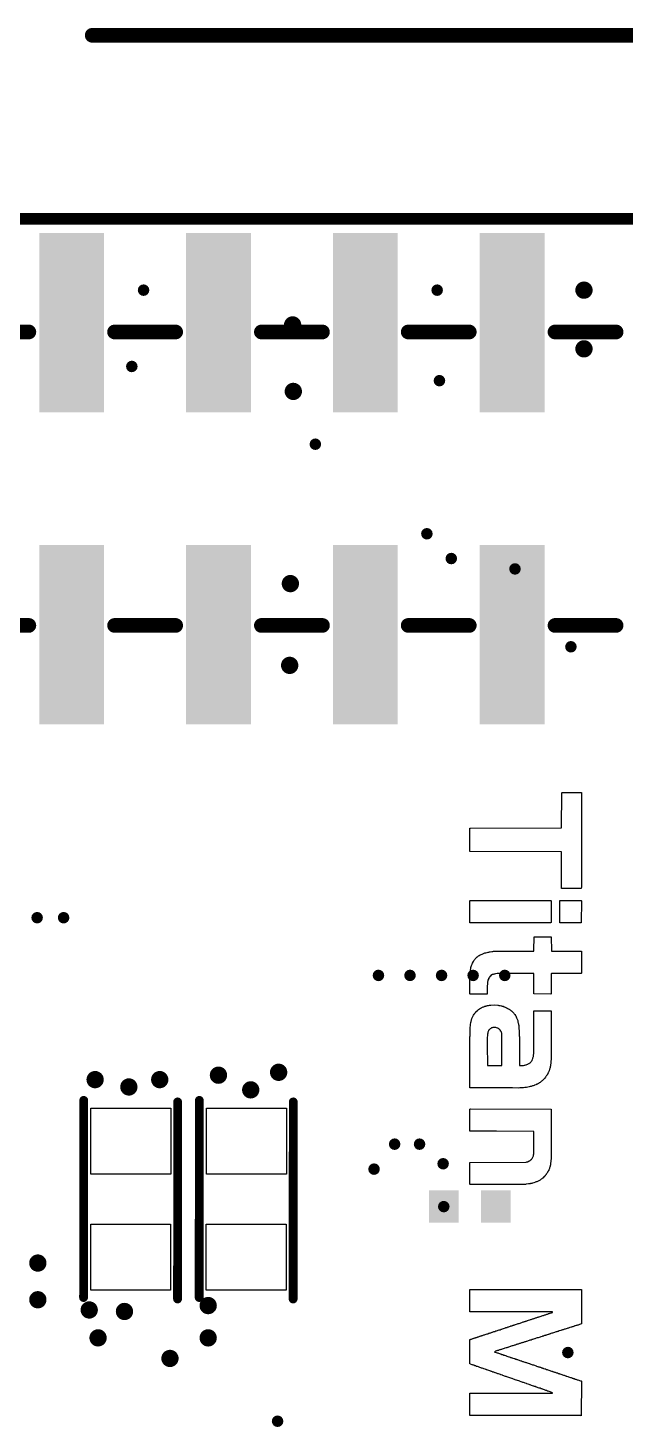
# Model space of a CAD drawing. Header units: inches. Extents: x -6.1 to 65.1, y -0.8 to 59.2.
# Drawn here: x 35.55 to 45.88, y 34.08 to 58.3 of the extents above; entities that cross this region are included whole.
import ezdxf

# ---------------------------------------------------------------- set-up
doc = ezdxf.new("R2010")
doc.units = ezdxf.units.IN
for name, color, linetype in [('Mechanical 1', 6, 'Continuous'), ('Top Overlay', 2, 'Continuous'), ('Top Paste', 8, 'Continuous'), ('Via Holes', 16, 'Continuous')]:
    doc.layers.add(name, color=color, linetype=linetype)

# ---------------------------------------------------------------- blocks, each defined once
blk = doc.blocks.new('HDR_SMD_40P_P2_54_V_M_R2_C20_S7_8_EH_4')
at = {"layer": 'Top Paste'}
for points in [[(4.371, 1.149), (3.249, 1.149), (3.249, 4.251), (4.371, 4.251)], [(6.911, 1.149), (5.789, 1.149), (5.789, 4.251), (6.911, 4.251)], [(9.451, 1.149), (8.329, 1.149), (8.329, 4.251), (9.451, 4.251)], [(11.991, 1.149), (10.869, 1.149), (10.869, 4.251), (11.991, 4.251)], [(4.371, -4.251), (3.249, -4.251), (3.249, -1.149), (4.371, -1.149)], [(6.911, -4.251), (5.789, -4.251), (5.789, -1.149), (6.911, -1.149)], [(9.451, -4.251), (8.329, -4.251), (8.329, -1.149), (9.451, -1.149)], [(11.991, -4.251), (10.869, -4.251), (10.869, -1.149), (11.991, -1.149)]]:
    blk.add_hatch(color=8, dxfattribs=at).paths.add_polyline_path(points)
at = {"layer": 'Top Overlay', "const_width": 0.254}
for points in [[(2.011, 2.54), (3.069, 2.54)], [(2.011, 2.54), (3.069, 2.54)], [(4.551, 2.54), (5.609, 2.54)], [(4.551, 2.54), (5.609, 2.54)], [(7.091, 2.54), (8.149, 2.54)], [(7.091, 2.54), (8.149, 2.54)], [(9.631, 2.54), (10.689, 2.54)], [(9.631, 2.54), (10.689, 2.54)], [(12.171, 2.54), (13.229, 2.54)], [(12.171, 2.54), (13.229, 2.54)], [(2.011, -2.54), (3.069, -2.54)], [(2.011, -2.54), (3.069, -2.54)], [(4.551, -2.54), (5.609, -2.54)], [(4.551, -2.54), (5.609, -2.54)], [(7.091, -2.54), (8.149, -2.54)], [(7.091, -2.54), (8.149, -2.54)], [(9.631, -2.54), (10.689, -2.54)], [(9.631, -2.54), (10.689, -2.54)], [(12.171, -2.54), (13.229, -2.54)], [(12.171, -2.54), (13.229, -2.54)]]:
    blk.add_lwpolyline(points, dxfattribs=at)
at = {"layer": 'Top Overlay', "const_width": 0.127}
for points in [[(3.005, 2.54, 1), (3.132, 2.54, 1)], [(3.005, 2.54, 1), (3.132, 2.54, 1)], [(4.488, 2.54, 1), (4.615, 2.54, 1)], [(4.488, 2.54, 1), (4.615, 2.54, 1)], [(5.545, 2.54, 1), (5.672, 2.54, 1)], [(5.545, 2.54, 1), (5.672, 2.54, 1)], [(7.028, 2.54, 1), (7.155, 2.54, 1)], [(7.028, 2.54, 1), (7.155, 2.54, 1)], [(8.085, 2.54, 1), (8.212, 2.54, 1)], [(8.085, 2.54, 1), (8.212, 2.54, 1)], [(9.568, 2.54, 1), (9.695, 2.54, 1)], [(9.568, 2.54, 1), (9.695, 2.54, 1)], [(10.625, 2.54, 1), (10.752, 2.54, 1)], [(10.625, 2.54, 1), (10.752, 2.54, 1)], [(12.108, 2.54, 1), (12.235, 2.54, 1)], [(12.108, 2.54, 1), (12.235, 2.54, 1)], [(13.165, 2.54, 1), (13.292, 2.54, 1)], [(13.165, 2.54, 1), (13.292, 2.54, 1)], [(3.005, -2.54, 1), (3.132, -2.54, 1)], [(3.005, -2.54, 1), (3.132, -2.54, 1)], [(4.488, -2.54, 1), (4.615, -2.54, 1)], [(4.488, -2.54, 1), (4.615, -2.54, 1)], [(5.545, -2.54, 1), (5.672, -2.54, 1)], [(5.545, -2.54, 1), (5.672, -2.54, 1)], [(7.028, -2.54, 1), (7.155, -2.54, 1)], [(7.028, -2.54, 1), (7.155, -2.54, 1)], [(8.085, -2.54, 1), (8.212, -2.54, 1)], [(8.085, -2.54, 1), (8.212, -2.54, 1)], [(9.568, -2.54, 1), (9.695, -2.54, 1)], [(9.568, -2.54, 1), (9.695, -2.54, 1)], [(10.625, -2.54, 1), (10.752, -2.54, 1)], [(10.625, -2.54, 1), (10.752, -2.54, 1)], [(12.108, -2.54, 1), (12.235, -2.54, 1)], [(12.108, -2.54, 1), (12.235, -2.54, 1)], [(13.165, -2.54, 1), (13.292, -2.54, 1)], [(13.165, -2.54, 1), (13.292, -2.54, 1)]]:
    blk.add_lwpolyline(points, format="xyb", close=True, dxfattribs=at)
blk = doc.blocks.new('R0805_152')
at = {"layer": 'Top Overlay', "const_width": 0.152}
for points in [[(-1.702, 0.813), (1.711, 0.81)], [(-1.727, -0.813), (1.685, -0.815)]]:
    blk.add_lwpolyline(points, dxfattribs=at)
at = {"layer": 'Top Overlay', "const_width": 0.0762}
for points in [[(-1.74, 0.813, 1), (-1.664, 0.813, 1)], [(1.673, 0.81, 1), (1.749, 0.81, 1)], [(-1.765, -0.813, 1), (-1.689, -0.813, 1)], [(1.647, -0.815, 1), (1.723, -0.815, 1)]]:
    blk.add_lwpolyline(points, format="xyb", close=True, dxfattribs=at)
at = {"layer": 'Top Paste'}
for p, q in [((-1.575, -0.69), (-1.575, 0.69)), ((-1.575, 0.69), (-0.432, 0.69)), ((-0.432, 0.69), (-0.432, -0.69)), ((0.432, -0.696), (0.432, 0.686)), ((0.432, 0.686), (1.575, 0.686)), ((1.575, 0.686), (1.575, -0.696)), ((-0.432, -0.69), (-1.575, -0.69)), ((1.575, -0.696), (0.432, -0.696))]:
    blk.add_line(p, q, dxfattribs=at)
blk = doc.blocks.new('R0805_154')
at = {"layer": 'Top Overlay', "const_width": 0.152}
for points in [[(-1.702, 0.813), (1.711, 0.81)], [(-1.727, -0.813), (1.685, -0.815)]]:
    blk.add_lwpolyline(points, dxfattribs=at)
at = {"layer": 'Top Overlay', "const_width": 0.0762}
for points in [[(-1.74, 0.813, 1), (-1.664, 0.813, 1)], [(1.673, 0.81, 1), (1.749, 0.81, 1)], [(-1.765, -0.813, 1), (-1.689, -0.813, 1)], [(1.647, -0.815, 1), (1.723, -0.815, 1)]]:
    blk.add_lwpolyline(points, format="xyb", close=True, dxfattribs=at)
at = {"layer": 'Top Paste'}
for p, q in [((-1.575, -0.69), (-1.575, 0.69)), ((-1.575, 0.69), (-0.432, 0.69)), ((-0.432, 0.69), (-0.432, -0.69)), ((0.432, -0.696), (0.432, 0.686)), ((0.432, 0.686), (1.575, 0.686)), ((1.575, 0.686), (1.575, -0.696)), ((-0.432, -0.69), (-1.575, -0.69)), ((1.575, -0.696), (0.432, -0.696))]:
    blk.add_line(p, q, dxfattribs=at)
blk = doc.blocks.new('C0402_243')
at = {"layer": 'Top Paste'}
for points in [[(-0.705, -0.28), (-0.705, 0.28), (-0.195, 0.28), (-0.195, -0.28)], [(0.195, -0.28), (0.195, 0.28), (0.705, 0.28), (0.705, -0.28)]]:
    blk.add_hatch(color=8, dxfattribs=at).paths.add_polyline_path(points)

msp = doc.modelspace()

# ---------------------------------------------------------------- hatches: boundary and pattern name
at = {"layer": 'Via Holes'}
h = msp.add_hatch(color=7, dxfattribs=at)
edge = h.paths.add_edge_path()
edge.add_arc((37.553, 53.764), 0.1, 0, 360)
h = msp.add_hatch(color=7, dxfattribs=at)
edge = h.paths.add_edge_path()
edge.add_arc((42.633, 53.764), 0.1, 0, 360)
h = msp.add_hatch(color=7, dxfattribs=at)
edge = h.paths.add_edge_path()
edge.add_arc((45.173, 53.764), 0.15, 0, 360)
h = msp.add_hatch(color=7, dxfattribs=at)
edge = h.paths.add_edge_path()
edge.add_arc((40.132, 53.162), 0.15, 0, 360)
h = msp.add_hatch(color=7, dxfattribs=at)
edge = h.paths.add_edge_path()
edge.add_arc((45.173, 52.748), 0.15, 0, 360)
h = msp.add_hatch(color=7, dxfattribs=at)
edge = h.paths.add_edge_path()
edge.add_arc((37.35, 52.443), 0.1, 0, 360)
h = msp.add_hatch(color=7, dxfattribs=at)
edge = h.paths.add_edge_path()
edge.add_arc((40.144, 52.011), 0.15, 0, 360)
h = msp.add_hatch(color=7, dxfattribs=at)
edge = h.paths.add_edge_path()
edge.add_arc((42.672, 52.197), 0.1, 0, 360)
h = msp.add_hatch(color=7, dxfattribs=at)
edge = h.paths.add_edge_path()
edge.add_arc((40.525, 51.097), 0.1, 0, 360)
h = msp.add_hatch(color=7, dxfattribs=at)
edge = h.paths.add_edge_path()
edge.add_arc((42.455, 49.547), 0.1, 0, 360)
h = msp.add_hatch(color=7, dxfattribs=at)
edge = h.paths.add_edge_path()
edge.add_arc((42.877, 49.118), 0.1, 0, 360)
h = msp.add_hatch(color=7, dxfattribs=at)
edge = h.paths.add_edge_path()
edge.add_arc((43.979, 48.938), 0.1, 0, 360)
h = msp.add_hatch(color=7, dxfattribs=at)
edge = h.paths.add_edge_path()
edge.add_arc((40.093, 48.684), 0.15, 0, 360)
h = msp.add_hatch(color=7, dxfattribs=at)
edge = h.paths.add_edge_path()
edge.add_arc((44.947, 47.591), 0.1, 0, 360)
h = msp.add_hatch(color=7, dxfattribs=at)
edge = h.paths.add_edge_path()
edge.add_arc((40.081, 47.269), 0.15, 0, 360)
h = msp.add_hatch(color=7, dxfattribs=at)
edge = h.paths.add_edge_path()
edge.add_arc((35.712, 42.901), 0.1, 0, 360)
h = msp.add_hatch(color=7, dxfattribs=at)
edge = h.paths.add_edge_path()
edge.add_arc((36.17, 42.901), 0.1, 0, 360)
h = msp.add_hatch(color=7, dxfattribs=at)
edge = h.paths.add_edge_path()
edge.add_arc((41.617, 41.902), 0.1, 0, 360)
h = msp.add_hatch(color=7, dxfattribs=at)
edge = h.paths.add_edge_path()
edge.add_arc((42.163, 41.902), 0.1, 0, 360)
h = msp.add_hatch(color=7, dxfattribs=at)
edge = h.paths.add_edge_path()
edge.add_arc((42.709, 41.902), 0.1, 0, 360)
h = msp.add_hatch(color=7, dxfattribs=at)
edge = h.paths.add_edge_path()
edge.add_arc((43.255, 41.902), 0.1, 0, 360)
h = msp.add_hatch(color=7, dxfattribs=at)
edge = h.paths.add_edge_path()
edge.add_arc((43.802, 41.902), 0.1, 0, 360)
h = msp.add_hatch(color=7, dxfattribs=at)
edge = h.paths.add_edge_path()
edge.add_arc((36.715, 40.098), 0.15, 0, 360)
h = msp.add_hatch(color=7, dxfattribs=at)
edge = h.paths.add_edge_path()
edge.add_arc((37.833, 40.098), 0.15, 0, 360)
h = msp.add_hatch(color=7, dxfattribs=at)
edge = h.paths.add_edge_path()
edge.add_arc((38.849, 40.175), 0.15, 0, 360)
h = msp.add_hatch(color=7, dxfattribs=at)
edge = h.paths.add_edge_path()
edge.add_arc((39.89, 40.225), 0.15, 0, 360)
h = msp.add_hatch(color=7, dxfattribs=at)
edge = h.paths.add_edge_path()
edge.add_arc((37.299, 39.971), 0.15, 0, 360)
h = msp.add_hatch(color=7, dxfattribs=at)
edge = h.paths.add_edge_path()
edge.add_arc((39.407, 39.921), 0.15, 0, 360)
h = msp.add_hatch(color=7, dxfattribs=at)
edge = h.paths.add_edge_path()
edge.add_arc((41.897, 38.981), 0.1, 0, 360)
h = msp.add_hatch(color=7, dxfattribs=at)
edge = h.paths.add_edge_path()
edge.add_arc((42.328, 38.981), 0.1, 0, 360)
h = msp.add_hatch(color=7, dxfattribs=at)
edge = h.paths.add_edge_path()
edge.add_arc((41.541, 38.549), 0.1, 0, 360)
h = msp.add_hatch(color=7, dxfattribs=at)
edge = h.paths.add_edge_path()
edge.add_arc((42.736, 38.642), 0.1, 0, 360)
h = msp.add_hatch(color=7, dxfattribs=at)
edge = h.paths.add_edge_path()
edge.add_arc((42.747, 37.9), 0.1, 0, 360)
h = msp.add_hatch(color=7, dxfattribs=at)
edge = h.paths.add_edge_path()
edge.add_arc((35.724, 36.923), 0.15, 0, 360)
h = msp.add_hatch(color=7, dxfattribs=at)
edge = h.paths.add_edge_path()
edge.add_arc((35.724, 36.288), 0.15, 0, 360)
h = msp.add_hatch(color=7, dxfattribs=at)
edge = h.paths.add_edge_path()
edge.add_arc((38.671, 36.187), 0.15, 0, 360)
h = msp.add_hatch(color=7, dxfattribs=at)
edge = h.paths.add_edge_path()
edge.add_arc((36.613, 36.111), 0.15, 0, 360)
h = msp.add_hatch(color=7, dxfattribs=at)
edge = h.paths.add_edge_path()
edge.add_arc((37.223, 36.085), 0.15, 0, 360)
h = msp.add_hatch(color=7, dxfattribs=at)
edge = h.paths.add_edge_path()
edge.add_arc((36.766, 35.628), 0.15, 0, 360)
h = msp.add_hatch(color=7, dxfattribs=at)
edge = h.paths.add_edge_path()
edge.add_arc((38.671, 35.628), 0.15, 0, 360)
h = msp.add_hatch(color=7, dxfattribs=at)
edge = h.paths.add_edge_path()
edge.add_arc((38.01, 35.272), 0.15, 0, 360)
h = msp.add_hatch(color=7, dxfattribs=at)
edge = h.paths.add_edge_path()
edge.add_arc((44.894, 35.374), 0.1, 0, 360)
h = msp.add_hatch(color=7, dxfattribs=at)
edge = h.paths.add_edge_path()
edge.add_arc((39.872, 34.185), 0.1, 0, 360)

# ---------------------------------------------------------------- linework, layer by layer
at = {"layer": 'Mechanical 1', "const_width": 0.203}
msp.add_lwpolyline([(3.5, 55), (61.5, 55)], dxfattribs=at)
at = {"layer": 'Top Overlay'}
for p, q in [((44.785, 44.458), (44.787, 45.063)), ((44.787, 45.063), (44.793, 45.068)), ((44.793, 45.068), (45.128, 45.066)), ((45.128, 45.066), (45.129, 43.43)), ((43.196, 44.055), (43.198, 44.45)), ((43.198, 44.45), (43.208, 44.453)), ((43.208, 44.453), (44.782, 44.455)), ((44.782, 44.455), (44.785, 44.458)), ((43.199, 44.046), (43.196, 44.055)), ((44.78, 44.044), (43.199, 44.046)), ((44.783, 44.04), (44.78, 44.044)), ((44.785, 43.409), (44.783, 44.04)), ((44.793, 43.404), (44.785, 43.409)), ((45.127, 43.405), (44.793, 43.404)), ((45.129, 43.428), (45.127, 43.405)), ((45.129, 43.43), (45.129, 43.428)), ((43.196, 42.824), (43.198, 43.194)), ((43.198, 43.194), (43.202, 43.197)), ((43.202, 43.197), (43.217, 43.198)), ((43.217, 43.198), (43.766, 43.197)), ((43.766, 43.197), (43.768, 43.197)), ((43.768, 43.197), (44.599, 43.198)), ((44.599, 43.198), (44.607, 43.192)), ((44.607, 43.192), (44.605, 42.816)), ((44.754, 42.816), (44.756, 43.196)), ((44.756, 43.196), (44.76, 43.199)), ((44.76, 43.199), (44.78, 43.197)), ((44.78, 43.197), (45.101, 43.197)), ((45.101, 43.197), (45.103, 43.197)), ((45.103, 43.197), (45.125, 43.198)), ((45.125, 43.198), (45.129, 43.194)), ((45.129, 43.194), (45.127, 42.814)), ((43.199, 42.815), (43.196, 42.824)), ((44.596, 42.813), (43.199, 42.815)), ((44.605, 42.816), (44.596, 42.813)), ((44.757, 42.813), (44.754, 42.816)), ((45.127, 42.814), (44.757, 42.813)), ((44.307, 42.334), (44.31, 42.569)), ((44.31, 42.569), (44.602, 42.57)), ((44.602, 42.57), (44.607, 42.567)), ((44.607, 42.567), (44.61, 42.327)), ((43.244, 42.114), (43.261, 42.145)), ((43.261, 42.145), (43.269, 42.16)), ((43.269, 42.16), (43.273, 42.164)), ((43.273, 42.164), (43.275, 42.168)), ((43.275, 42.168), (43.283, 42.176)), ((43.283, 42.176), (43.289, 42.187)), ((43.289, 42.187), (43.304, 42.201)), ((43.304, 42.201), (43.306, 42.205)), ((43.306, 42.205), (43.315, 42.215)), ((43.315, 42.215), (43.319, 42.217)), ((43.319, 42.217), (43.326, 42.223)), ((43.326, 42.223), (43.33, 42.225)), ((43.33, 42.225), (43.338, 42.233)), ((43.338, 42.233), (43.342, 42.235)), ((43.342, 42.235), (43.346, 42.239)), ((43.346, 42.239), (43.361, 42.248)), ((43.361, 42.248), (43.379, 42.258)), ((43.379, 42.258), (43.411, 42.272)), ((43.411, 42.272), (43.421, 42.277)), ((43.421, 42.277), (43.435, 42.283)), ((43.435, 42.283), (43.446, 42.285)), ((43.446, 42.285), (43.46, 42.291)), ((43.46, 42.291), (43.474, 42.294)), ((43.474, 42.294), (43.497, 42.301)), ((43.497, 42.301), (43.517, 42.305)), ((43.517, 42.305), (43.525, 42.307)), ((43.525, 42.307), (43.537, 42.31)), ((43.537, 42.31), (43.551, 42.312)), ((43.551, 42.312), (43.581, 42.315)), ((43.581, 42.315), (43.594, 42.317)), ((43.594, 42.317), (43.61, 42.319)), ((43.61, 42.319), (43.633, 42.321)), ((43.633, 42.321), (43.728, 42.323)), ((43.728, 42.323), (44.29, 42.324)), ((44.29, 42.324), (44.296, 42.322)), ((44.296, 42.322), (44.304, 42.324)), ((44.304, 42.324), (44.307, 42.334)), ((44.61, 42.327), (44.613, 42.324)), ((44.613, 42.324), (44.627, 42.322)), ((44.627, 42.322), (44.633, 42.324)), ((44.633, 42.324), (45.114, 42.323)), ((45.114, 42.323), (45.124, 42.324)), ((45.124, 42.324), (45.129, 42.321)), ((45.13, 42.312), (45.128, 41.939)), ((45.129, 42.321), (45.13, 42.312)), ((43.196, 41.585), (43.198, 41.901)), ((43.198, 41.901), (43.201, 41.907)), ((43.201, 41.907), (43.204, 41.952)), ((43.204, 41.952), (43.207, 41.992)), ((43.207, 41.992), (43.211, 42.002)), ((43.211, 42.002), (43.213, 42.017)), ((43.213, 42.017), (43.215, 42.025)), ((43.215, 42.025), (43.217, 42.04)), ((43.217, 42.04), (43.223, 42.054)), ((43.223, 42.054), (43.226, 42.074)), ((43.226, 42.074), (43.236, 42.096)), ((43.236, 42.096), (43.244, 42.114)), ((43.564, 41.902), (43.547, 41.886)), ((43.591, 41.917), (43.564, 41.902)), ((43.602, 41.92), (43.591, 41.917)), ((43.612, 41.924), (43.602, 41.92)), ((43.625, 41.926), (43.612, 41.924)), ((43.641, 41.928), (43.625, 41.926)), ((43.649, 41.93), (43.641, 41.928)), ((43.673, 41.933), (43.649, 41.93)), ((43.679, 41.935), (43.673, 41.933)), ((44.042, 41.937), (43.679, 41.935)), ((44.044, 41.937), (44.042, 41.937)), ((44.302, 41.937), (44.044, 41.937)), ((44.306, 41.933), (44.302, 41.937)), ((44.308, 41.581), (44.306, 41.933)), ((44.607, 41.932), (44.606, 41.581)), ((44.611, 41.935), (44.607, 41.932)), ((45.122, 41.937), (44.611, 41.935)), ((45.128, 41.939), (45.122, 41.937)), ((43.498, 41.723), (43.496, 41.58)), ((43.501, 41.75), (43.498, 41.723)), ((43.503, 41.789), (43.501, 41.75)), ((43.509, 41.804), (43.503, 41.789)), ((43.511, 41.818), (43.509, 41.804)), ((43.519, 41.837), (43.511, 41.818)), ((43.521, 41.849), (43.519, 41.837)), ((43.525, 41.853), (43.521, 41.849)), ((43.536, 41.872), (43.525, 41.853)), ((43.543, 41.883), (43.536, 41.872)), ((43.547, 41.886), (43.543, 41.883)), ((43.202, 41.579), (43.196, 41.585)), ((43.496, 41.58), (43.202, 41.579)), ((44.598, 41.579), (44.308, 41.581)), ((44.606, 41.581), (44.598, 41.579)), ((43.237, 41.166), (43.244, 41.179)), ((43.244, 41.179), (43.248, 41.189)), ((43.248, 41.189), (43.252, 41.193)), ((43.252, 41.193), (43.254, 41.202)), ((43.254, 41.202), (43.261, 41.212)), ((43.261, 41.212), (43.271, 41.231)), ((43.271, 41.231), (43.275, 41.235)), ((43.275, 41.235), (43.277, 41.239)), ((43.277, 41.239), (43.283, 41.245)), ((43.283, 41.245), (43.285, 41.249)), ((43.285, 41.249), (43.292, 41.256)), ((43.292, 41.256), (43.294, 41.26)), ((43.294, 41.26), (43.299, 41.267)), ((43.299, 41.267), (43.303, 41.269)), ((43.303, 41.269), (43.334, 41.3)), ((43.334, 41.3), (43.338, 41.302)), ((43.338, 41.302), (43.344, 41.308)), ((43.344, 41.308), (43.348, 41.31)), ((43.348, 41.31), (43.357, 41.319)), ((43.357, 41.319), (43.367, 41.325)), ((43.367, 41.325), (43.382, 41.333)), ((43.382, 41.333), (43.4, 41.343)), ((43.4, 41.343), (43.404, 41.348)), ((43.404, 41.348), (43.416, 41.351)), ((43.416, 41.351), (43.429, 41.358)), ((43.429, 41.358), (43.441, 41.361)), ((43.441, 41.361), (43.45, 41.366)), ((43.45, 41.366), (43.458, 41.368)), ((43.458, 41.368), (43.472, 41.371)), ((43.472, 41.371), (43.482, 41.376)), ((43.482, 41.376), (43.49, 41.378)), ((43.49, 41.378), (43.503, 41.38)), ((43.503, 41.38), (43.519, 41.382)), ((43.519, 41.382), (43.536, 41.386)), ((43.536, 41.386), (43.564, 41.389)), ((43.564, 41.389), (43.621, 41.39)), ((43.621, 41.39), (43.681, 41.388)), ((43.681, 41.388), (43.691, 41.386)), ((43.691, 41.386), (43.702, 41.383)), ((43.702, 41.383), (43.711, 41.381)), ((43.711, 41.381), (43.725, 41.379)), ((43.725, 41.379), (43.743, 41.376)), ((43.743, 41.376), (43.753, 41.371)), ((43.753, 41.371), (43.761, 41.369)), ((43.761, 41.369), (43.772, 41.367)), ((43.772, 41.367), (43.789, 41.36)), ((43.789, 41.36), (43.797, 41.358)), ((43.797, 41.358), (43.82, 41.348)), ((43.82, 41.348), (43.824, 41.346)), ((43.824, 41.346), (43.828, 41.341)), ((43.828, 41.341), (43.845, 41.335)), ((43.845, 41.335), (43.849, 41.331)), ((43.849, 41.331), (43.863, 41.326)), ((43.863, 41.326), (43.868, 41.321)), ((43.868, 41.321), (43.878, 41.317)), ((43.878, 41.317), (43.884, 41.31)), ((43.884, 41.31), (43.895, 41.304)), ((43.895, 41.304), (43.899, 41.3)), ((43.899, 41.3), (43.909, 41.294)), ((43.909, 41.294), (43.913, 41.29)), ((43.913, 41.29), (43.917, 41.288)), ((43.917, 41.288), (43.924, 41.281)), ((43.924, 41.281), (43.928, 41.279)), ((43.928, 41.279), (43.948, 41.259)), ((43.948, 41.259), (43.953, 41.257)), ((43.953, 41.257), (43.956, 41.253)), ((43.956, 41.253), (43.958, 41.249)), ((43.958, 41.249), (43.967, 41.238)), ((43.967, 41.238), (43.974, 41.227)), ((43.974, 41.227), (43.988, 41.207)), ((43.988, 41.207), (43.993, 41.2)), ((43.993, 41.2), (44.007, 41.169)), ((44.306, 40.59), (44.308, 41.288)), ((44.308, 41.288), (44.315, 41.29)), ((44.315, 41.29), (44.604, 41.288)), ((44.604, 41.288), (44.607, 41.284)), ((44.607, 41.284), (44.605, 40.482)), ((43.201, 40.848), (43.204, 40.961)), ((43.204, 40.961), (43.206, 41.008)), ((43.206, 41.008), (43.208, 41.031)), ((43.208, 41.031), (43.21, 41.043)), ((43.21, 41.043), (43.212, 41.06)), ((43.212, 41.06), (43.214, 41.079)), ((43.214, 41.079), (43.216, 41.091)), ((43.216, 41.091), (43.22, 41.101)), ((43.22, 41.101), (43.223, 41.113)), ((43.223, 41.113), (43.226, 41.13)), ((43.226, 41.13), (43.234, 41.154)), ((43.234, 41.154), (43.237, 41.166)), ((43.521, 40.941), (43.511, 40.918)), ((43.523, 40.949), (43.521, 40.941)), ((43.527, 40.953), (43.523, 40.949)), ((43.529, 40.958), (43.527, 40.953)), ((43.54, 40.968), (43.529, 40.958)), ((43.551, 40.977), (43.54, 40.968)), ((43.562, 40.983), (43.551, 40.977)), ((43.574, 40.992), (43.562, 40.983)), ((43.586, 40.994), (43.574, 40.992)), ((43.597, 40.998), (43.586, 40.994)), ((43.632, 41), (43.597, 40.998)), ((43.646, 40.998), (43.632, 41)), ((43.661, 40.994), (43.646, 40.998)), ((43.677, 40.99), (43.661, 40.994)), ((43.681, 40.987), (43.677, 40.99)), ((43.694, 40.981), (43.681, 40.987)), ((43.7, 40.975), (43.694, 40.981)), ((43.704, 40.973), (43.7, 40.975)), ((43.713, 40.965), (43.704, 40.973)), ((43.717, 40.963), (43.713, 40.965)), ((43.721, 40.957), (43.717, 40.963)), ((43.734, 40.937), (43.721, 40.957)), ((43.736, 40.933), (43.734, 40.937)), ((43.739, 40.93), (43.736, 40.933)), ((43.743, 40.918), (43.739, 40.93)), ((44.007, 41.169), (44.018, 41.146)), ((44.018, 41.146), (44.026, 41.119)), ((44.026, 41.119), (44.031, 41.095)), ((44.031, 41.095), (44.036, 41.082)), ((44.036, 41.082), (44.04, 41.05)), ((44.04, 41.05), (44.044, 41.033)), ((44.044, 41.033), (44.046, 41.023)), ((44.046, 41.023), (44.048, 40.986)), ((44.048, 40.986), (44.05, 40.94)), ((44.05, 40.94), (44.051, 40.933)), ((44.051, 40.933), (44.051, 40.931)), ((44.051, 40.931), (44.053, 40.854)), ((43.196, 39.966), (43.198, 40.842)), ((43.198, 40.842), (43.201, 40.848)), ((43.501, 40.854), (43.498, 40.833)), ((43.498, 40.833), (43.498, 40.701)), ((43.498, 40.701), (43.501, 40.345)), ((43.503, 40.887), (43.501, 40.854)), ((43.509, 40.902), (43.503, 40.887)), ((43.511, 40.918), (43.509, 40.902)), ((43.746, 40.915), (43.743, 40.918)), ((43.749, 40.904), (43.746, 40.915)), ((43.751, 40.898), (43.749, 40.904)), ((43.753, 40.351), (43.751, 40.898)), ((44.053, 40.854), (44.055, 40.84)), ((44.055, 40.84), (44.057, 40.343)), ((44.274, 40.43), (44.282, 40.45)), ((44.282, 40.45), (44.287, 40.461)), ((44.287, 40.461), (44.289, 40.475)), ((44.289, 40.475), (44.295, 40.486)), ((44.295, 40.486), (44.297, 40.5)), ((44.297, 40.5), (44.299, 40.525)), ((44.299, 40.525), (44.301, 40.531)), ((44.301, 40.531), (44.304, 40.545)), ((44.304, 40.545), (44.306, 40.59)), ((44.603, 40.475), (44.601, 40.389)), ((44.605, 40.482), (44.603, 40.475)), ((43.501, 40.345), (43.506, 40.34)), ((43.506, 40.34), (43.75, 40.342)), ((43.75, 40.342), (43.753, 40.351)), ((44.057, 40.343), (44.066, 40.34)), ((44.066, 40.34), (44.081, 40.342)), ((44.081, 40.342), (44.125, 40.345)), ((44.125, 40.345), (44.142, 40.347)), ((44.142, 40.347), (44.152, 40.349)), ((44.152, 40.349), (44.164, 40.352)), ((44.164, 40.352), (44.172, 40.354)), ((44.172, 40.354), (44.185, 40.358)), ((44.185, 40.358), (44.199, 40.365)), ((44.199, 40.365), (44.209, 40.369)), ((44.209, 40.369), (44.22, 40.375)), ((44.22, 40.375), (44.226, 40.377)), ((44.226, 40.377), (44.232, 40.383)), ((44.232, 40.383), (44.242, 40.39)), ((44.242, 40.39), (44.248, 40.396)), ((44.248, 40.396), (44.253, 40.398)), ((44.253, 40.398), (44.256, 40.401)), ((44.256, 40.401), (44.262, 40.411)), ((44.262, 40.411), (44.27, 40.426)), ((44.27, 40.426), (44.274, 40.43)), ((44.554, 40.215), (44.54, 40.187)), ((44.556, 40.223), (44.554, 40.215)), ((44.56, 40.227), (44.556, 40.223)), ((44.568, 40.248), (44.56, 40.227)), ((44.571, 40.251), (44.568, 40.248)), ((44.573, 40.259), (44.571, 40.251)), ((44.575, 40.27), (44.573, 40.259)), ((44.577, 40.278), (44.575, 40.27)), ((44.582, 40.288), (44.577, 40.278)), ((44.585, 40.308), (44.582, 40.288)), ((44.59, 40.321), (44.585, 40.308)), ((44.593, 40.339), (44.59, 40.321)), ((44.595, 40.36), (44.593, 40.339)), ((44.597, 40.374), (44.595, 40.36)), ((44.599, 40.382), (44.597, 40.374)), ((44.601, 40.389), (44.599, 40.382)), ((43.199, 39.957), (43.196, 39.966)), ((44.152, 39.96), (44.125, 39.958)), ((44.171, 39.962), (44.152, 39.96)), ((44.181, 39.964), (44.171, 39.962)), ((44.226, 39.972), (44.181, 39.964)), ((44.24, 39.978), (44.226, 39.972)), ((44.261, 39.98), (44.24, 39.978)), ((44.28, 39.988), (44.261, 39.98)), ((44.292, 39.99), (44.28, 39.988)), ((44.311, 39.999), (44.292, 39.99)), ((44.319, 40.001), (44.311, 39.999)), ((44.337, 40.009), (44.319, 40.001)), ((44.348, 40.013), (44.337, 40.009)), ((44.352, 40.015), (44.348, 40.013)), ((44.355, 40.018), (44.352, 40.015)), ((44.366, 40.021), (44.355, 40.018)), ((44.372, 40.026), (44.366, 40.021)), ((44.385, 40.032), (44.372, 40.026)), ((44.389, 40.036), (44.385, 40.032)), ((44.4, 40.04), (44.389, 40.036)), ((44.404, 40.044), (44.4, 40.04)), ((44.414, 40.05), (44.404, 40.044)), ((44.418, 40.054), (44.414, 40.05)), ((44.428, 40.061), (44.418, 40.054)), ((44.435, 40.067), (44.428, 40.061)), ((44.439, 40.069), (44.435, 40.067)), ((44.447, 40.077), (44.439, 40.069)), ((44.451, 40.079), (44.447, 40.077)), ((44.489, 40.116), (44.451, 40.079)), ((44.508, 40.142), (44.489, 40.116)), ((44.514, 40.153), (44.508, 40.142)), ((44.519, 40.157), (44.514, 40.153)), ((44.525, 40.167), (44.519, 40.157)), ((44.529, 40.171), (44.525, 40.167)), ((44.535, 40.182), (44.529, 40.171)), ((44.537, 40.186), (44.535, 40.182)), ((44.54, 40.187), (44.537, 40.186)), ((43.936, 39.955), (43.199, 39.957)), ((44.037, 39.953), (43.936, 39.955)), ((44.064, 39.955), (44.037, 39.953)), ((44.125, 39.958), (44.064, 39.955)), ((43.196, 39.209), (43.198, 39.588)), ((43.198, 39.588), (43.208, 39.591)), ((43.208, 39.591), (44.604, 39.589)), ((44.604, 39.589), (44.607, 39.586)), ((44.607, 39.586), (44.605, 38.758)), ((43.199, 39.206), (43.196, 39.209)), ((43.659, 39.204), (43.199, 39.206)), ((43.661, 39.204), (43.659, 39.204)), ((44.305, 39.203), (43.661, 39.204)), ((44.307, 38.895), (44.305, 39.203)), ((44.276, 38.733), (44.287, 38.756)), ((44.287, 38.756), (44.291, 38.766)), ((44.291, 38.766), (44.297, 38.781)), ((44.297, 38.781), (44.299, 38.797)), ((44.299, 38.797), (44.305, 38.812)), ((44.305, 38.812), (44.307, 38.895)), ((44.603, 38.752), (44.601, 38.677)), ((44.605, 38.758), (44.603, 38.752)), ((43.196, 38.286), (43.198, 38.663)), ((43.198, 38.663), (43.202, 38.666)), ((43.202, 38.666), (44.164, 38.668)), ((44.164, 38.668), (44.17, 38.67)), ((44.17, 38.67), (44.184, 38.674)), ((44.184, 38.674), (44.193, 38.676)), ((44.193, 38.676), (44.205, 38.678)), ((44.205, 38.678), (44.209, 38.683)), ((44.209, 38.683), (44.213, 38.685)), ((44.213, 38.685), (44.22, 38.687)), ((44.22, 38.687), (44.23, 38.691)), ((44.23, 38.691), (44.234, 38.695)), ((44.234, 38.695), (44.247, 38.702)), ((44.247, 38.702), (44.248, 38.705)), ((44.248, 38.705), (44.253, 38.707)), ((44.253, 38.707), (44.258, 38.711)), ((44.258, 38.711), (44.26, 38.715)), ((44.26, 38.715), (44.268, 38.723)), ((44.268, 38.723), (44.27, 38.727)), ((44.27, 38.727), (44.276, 38.733)), ((44.547, 38.506), (44.543, 38.495)), ((44.551, 38.509), (44.547, 38.506)), ((44.556, 38.522), (44.551, 38.509)), ((44.562, 38.528), (44.556, 38.522)), ((44.564, 38.537), (44.562, 38.528)), ((44.572, 38.549), (44.564, 38.537)), ((44.574, 38.562), (44.572, 38.549)), ((44.577, 38.571), (44.574, 38.562)), ((44.582, 38.581), (44.577, 38.571)), ((44.585, 38.601), (44.582, 38.581)), ((44.587, 38.609), (44.585, 38.601)), ((44.591, 38.62), (44.587, 38.609)), ((44.595, 38.655), (44.591, 38.62)), ((44.599, 38.671), (44.595, 38.655)), ((44.601, 38.677), (44.599, 38.671)), ((43.202, 38.281), (43.196, 38.286)), ((44.144, 38.282), (43.202, 38.281)), ((44.163, 38.284), (44.144, 38.282)), ((44.175, 38.286), (44.163, 38.284)), ((44.215, 38.292), (44.175, 38.286)), ((44.23, 38.294), (44.215, 38.292)), ((44.241, 38.297), (44.23, 38.294)), ((44.25, 38.299), (44.241, 38.297)), ((44.271, 38.302), (44.25, 38.299)), ((44.285, 38.307), (44.271, 38.302)), ((44.306, 38.312), (44.285, 38.307)), ((44.321, 38.318), (44.306, 38.312)), ((44.329, 38.321), (44.321, 38.318)), ((44.348, 38.329), (44.329, 38.321)), ((44.356, 38.331), (44.348, 38.329)), ((44.366, 38.335), (44.356, 38.331)), ((44.402, 38.354), (44.366, 38.335)), ((44.412, 38.36), (44.402, 38.354)), ((44.424, 38.368), (44.412, 38.36)), ((44.428, 38.37), (44.424, 38.368)), ((44.433, 38.374), (44.428, 38.37)), ((44.444, 38.382), (44.433, 38.374)), ((44.455, 38.391), (44.444, 38.382)), ((44.46, 38.393), (44.455, 38.391)), ((44.486, 38.42), (44.46, 38.393)), ((44.491, 38.422), (44.486, 38.42)), ((44.492, 38.425), (44.491, 38.422)), ((44.5, 38.433), (44.492, 38.425)), ((44.506, 38.444), (44.5, 38.433)), ((44.512, 38.45), (44.506, 38.444)), ((44.514, 38.454), (44.512, 38.45)), ((44.519, 38.458), (44.514, 38.454)), ((44.525, 38.468), (44.519, 38.458)), ((44.529, 38.473), (44.525, 38.468)), ((44.537, 38.487), (44.529, 38.473)), ((44.541, 38.491), (44.537, 38.487)), ((44.543, 38.495), (44.541, 38.491)), ((43.196, 36.083), (43.198, 36.464)), ((43.198, 36.464), (43.208, 36.467)), ((43.208, 36.467), (45.128, 36.465)), ((45.128, 36.465), (45.13, 35.879)), ((43.199, 36.08), (43.196, 36.083)), ((44.621, 36.078), (43.199, 36.08)), ((43.929, 35.839), (43.936, 35.842)), ((43.936, 35.842), (43.946, 35.846)), ((43.946, 35.846), (43.96, 35.849)), ((43.96, 35.849), (43.967, 35.852)), ((43.967, 35.852), (43.977, 35.856)), ((43.977, 35.856), (43.99, 35.858)), ((43.99, 35.858), (44.008, 35.867)), ((44.008, 35.867), (44.021, 35.869)), ((44.021, 35.869), (44.035, 35.875)), ((44.035, 35.875), (44.052, 35.879)), ((44.052, 35.879), (44.066, 35.885)), ((44.066, 35.885), (44.083, 35.889)), ((44.083, 35.889), (44.097, 35.896)), ((44.097, 35.896), (44.111, 35.899)), ((44.111, 35.899), (44.122, 35.904)), ((44.122, 35.904), (44.131, 35.906)), ((44.131, 35.906), (44.142, 35.909)), ((44.142, 35.909), (44.153, 35.914)), ((44.153, 35.914), (44.162, 35.916)), ((44.162, 35.916), (44.173, 35.919)), ((44.173, 35.919), (44.184, 35.925)), ((44.184, 35.925), (44.193, 35.927)), ((44.193, 35.927), (44.204, 35.93)), ((44.204, 35.93), (44.215, 35.935)), ((44.215, 35.935), (44.234, 35.939)), ((44.234, 35.939), (44.248, 35.945)), ((44.248, 35.945), (44.262, 35.948)), ((44.262, 35.948), (44.28, 35.956)), ((44.28, 35.956), (44.293, 35.959)), ((44.293, 35.959), (44.304, 35.964)), ((44.304, 35.964), (44.313, 35.966)), ((44.313, 35.966), (44.324, 35.969)), ((44.324, 35.969), (44.335, 35.974)), ((44.335, 35.974), (44.344, 35.976)), ((44.344, 35.976), (44.355, 35.979)), ((44.355, 35.979), (44.366, 35.985)), ((44.366, 35.985), (44.38, 35.988)), ((44.38, 35.988), (44.39, 35.992)), ((44.39, 35.992), (44.4, 35.995)), ((44.4, 35.995), (44.416, 35.999)), ((44.416, 35.999), (44.431, 36.005)), ((44.431, 36.005), (44.444, 36.008)), ((44.444, 36.008), (44.462, 36.016)), ((44.462, 36.016), (44.474, 36.018)), ((44.474, 36.018), (44.493, 36.026)), ((44.493, 36.026), (44.505, 36.028)), ((44.505, 36.028), (44.52, 36.034)), ((44.52, 36.034), (44.528, 36.036)), ((44.528, 36.036), (44.541, 36.041)), ((44.541, 36.041), (44.551, 36.045)), ((44.551, 36.045), (44.559, 36.047)), ((44.559, 36.047), (44.572, 36.052)), ((44.572, 36.052), (44.582, 36.055)), ((44.582, 36.055), (44.59, 36.057)), ((44.59, 36.057), (44.603, 36.062)), ((44.603, 36.062), (44.612, 36.064)), ((44.612, 36.064), (44.624, 36.066)), ((44.629, 36.076), (44.621, 36.078)), ((44.624, 36.066), (44.63, 36.07)), ((44.63, 36.07), (44.629, 36.076)), ((45.05, 35.845), (45.039, 35.84)), ((45.062, 35.848), (45.05, 35.845)), ((45.07, 35.85), (45.062, 35.848)), ((45.081, 35.855), (45.07, 35.85)), ((45.097, 35.858), (45.081, 35.855)), ((45.111, 35.865), (45.097, 35.858)), ((45.128, 35.869), (45.111, 35.865)), ((45.131, 35.876), (45.128, 35.869)), ((45.13, 35.879), (45.131, 35.876)), ((43.198, 35.597), (43.21, 35.602)), ((43.21, 35.602), (43.214, 35.604)), ((43.214, 35.604), (43.224, 35.608)), ((43.224, 35.608), (43.24, 35.611)), ((43.24, 35.611), (43.249, 35.616)), ((43.249, 35.616), (43.257, 35.618)), ((43.257, 35.618), (43.27, 35.62)), ((43.27, 35.62), (43.274, 35.625)), ((43.274, 35.625), (43.285, 35.628)), ((43.285, 35.628), (43.296, 35.63)), ((43.296, 35.63), (43.303, 35.633)), ((43.303, 35.633), (43.313, 35.637)), ((43.313, 35.637), (43.322, 35.639)), ((43.322, 35.639), (43.333, 35.642)), ((43.333, 35.642), (43.336, 35.645)), ((43.336, 35.645), (43.349, 35.648)), ((43.349, 35.648), (43.358, 35.65)), ((43.358, 35.65), (43.369, 35.656)), ((43.369, 35.656), (43.377, 35.658)), ((43.377, 35.658), (43.389, 35.661)), ((43.389, 35.661), (43.4, 35.666)), ((43.4, 35.666), (43.408, 35.668)), ((43.408, 35.668), (43.42, 35.671)), ((43.42, 35.671), (43.431, 35.676)), ((43.431, 35.676), (43.439, 35.678)), ((43.439, 35.678), (43.45, 35.68)), ((43.45, 35.68), (43.464, 35.687)), ((43.464, 35.687), (43.481, 35.691)), ((43.481, 35.691), (43.495, 35.697)), ((43.495, 35.697), (43.509, 35.7)), ((43.509, 35.7), (43.526, 35.707)), ((43.526, 35.707), (43.54, 35.71)), ((43.54, 35.71), (43.551, 35.716)), ((43.551, 35.716), (43.559, 35.718)), ((43.559, 35.718), (43.571, 35.721)), ((43.571, 35.721), (43.582, 35.726)), ((43.582, 35.726), (43.591, 35.728)), ((43.591, 35.728), (43.602, 35.731)), ((43.602, 35.731), (43.613, 35.736)), ((43.613, 35.736), (43.632, 35.74)), ((43.632, 35.74), (43.646, 35.747)), ((43.646, 35.747), (43.66, 35.75)), ((43.66, 35.75), (43.677, 35.757)), ((43.677, 35.757), (43.691, 35.76)), ((43.691, 35.76), (43.708, 35.767)), ((43.708, 35.767), (43.721, 35.769)), ((43.721, 35.769), (43.739, 35.778)), ((43.739, 35.778), (43.752, 35.78)), ((43.752, 35.78), (43.766, 35.786)), ((43.766, 35.786), (43.783, 35.79)), ((43.783, 35.79), (43.797, 35.796)), ((43.797, 35.796), (43.814, 35.8)), ((43.814, 35.8), (43.818, 35.805)), ((43.818, 35.805), (43.842, 35.81)), ((43.842, 35.81), (43.851, 35.815)), ((43.851, 35.815), (43.86, 35.817)), ((43.86, 35.817), (43.872, 35.819)), ((43.872, 35.819), (43.882, 35.825)), ((43.882, 35.825), (43.904, 35.83)), ((43.904, 35.83), (43.907, 35.834)), ((43.907, 35.834), (43.915, 35.836)), ((43.915, 35.836), (43.929, 35.839)), ((44.284, 35.6), (44.271, 35.598)), ((44.302, 35.608), (44.284, 35.6)), ((44.315, 35.61), (44.302, 35.608)), ((44.323, 35.612), (44.315, 35.61)), ((44.334, 35.617), (44.323, 35.612)), ((44.348, 35.62), (44.334, 35.617)), ((44.362, 35.627), (44.348, 35.62)), ((44.381, 35.631), (44.362, 35.627)), ((44.395, 35.637), (44.381, 35.631)), ((44.414, 35.641), (44.395, 35.637)), ((44.425, 35.646), (44.414, 35.641)), ((44.447, 35.651), (44.425, 35.646)), ((44.458, 35.657), (44.447, 35.651)), ((44.47, 35.66), (44.458, 35.657)), ((44.478, 35.662), (44.47, 35.66)), ((44.49, 35.667), (44.478, 35.662)), ((44.505, 35.67), (44.49, 35.667)), ((44.515, 35.674), (44.505, 35.67)), ((44.523, 35.677), (44.515, 35.674)), ((44.536, 35.68), (44.523, 35.677)), ((44.551, 35.687), (44.536, 35.68)), ((44.561, 35.689), (44.551, 35.687)), ((44.577, 35.693), (44.561, 35.689)), ((44.581, 35.696), (44.577, 35.693)), ((44.592, 35.699), (44.581, 35.696)), ((44.6, 35.701), (44.592, 35.699)), ((44.615, 35.707), (44.6, 35.701)), ((44.629, 35.709), (44.615, 35.707)), ((44.648, 35.718), (44.629, 35.709)), ((44.66, 35.72), (44.648, 35.718)), ((44.675, 35.726), (44.66, 35.72)), ((44.693, 35.73), (44.675, 35.726)), ((44.705, 35.735), (44.693, 35.73)), ((44.716, 35.738), (44.705, 35.735)), ((44.724, 35.74), (44.716, 35.738)), ((44.739, 35.747), (44.724, 35.74)), ((44.751, 35.749), (44.739, 35.747)), ((44.77, 35.757), (44.751, 35.749)), ((44.782, 35.759), (44.77, 35.757)), ((44.791, 35.761), (44.782, 35.759)), ((44.802, 35.766), (44.791, 35.761)), ((44.815, 35.769), (44.802, 35.766)), ((44.825, 35.772), (44.815, 35.769)), ((44.835, 35.777), (44.825, 35.772)), ((44.849, 35.78), (44.835, 35.777)), ((44.863, 35.786), (44.849, 35.78)), ((44.88, 35.79), (44.863, 35.786)), ((44.894, 35.796), (44.88, 35.79)), ((44.906, 35.798), (44.894, 35.796)), ((44.915, 35.8), (44.906, 35.798)), ((44.926, 35.806), (44.915, 35.8)), ((44.949, 35.812), (44.926, 35.806)), ((44.959, 35.816), (44.949, 35.812)), ((44.971, 35.819), (44.959, 35.816)), ((44.979, 35.821), (44.971, 35.819)), ((44.99, 35.826), (44.979, 35.821)), ((45.001, 35.828), (44.99, 35.826)), ((45.014, 35.831), (45.001, 35.828)), ((45.017, 35.835), (45.014, 35.831)), ((45.039, 35.84), (45.017, 35.835)), ((43.196, 35.187), (43.198, 35.597)), ((43.628, 35.389), (43.627, 35.386)), ((43.627, 35.386), (43.632, 35.38)), ((43.647, 35.398), (43.628, 35.389)), ((43.632, 35.38), (43.652, 35.377)), ((43.659, 35.401), (43.647, 35.398)), ((43.652, 35.377), (43.655, 35.374)), ((43.655, 35.374), (43.669, 35.37)), ((43.667, 35.403), (43.659, 35.401)), ((43.678, 35.408), (43.667, 35.403)), ((43.669, 35.37), (43.681, 35.367)), ((43.692, 35.411), (43.678, 35.408)), ((43.681, 35.367), (43.692, 35.362)), ((43.7, 35.413), (43.692, 35.411)), ((43.692, 35.362), (43.711, 35.358)), ((43.712, 35.419), (43.7, 35.413)), ((43.711, 35.358), (43.725, 35.351)), ((43.725, 35.422), (43.712, 35.419)), ((43.734, 35.425), (43.725, 35.422)), ((43.745, 35.429), (43.734, 35.425)), ((43.758, 35.432), (43.745, 35.429)), ((43.773, 35.438), (43.758, 35.432)), ((43.791, 35.442), (43.773, 35.438)), ((43.803, 35.448), (43.791, 35.442)), ((43.824, 35.453), (43.803, 35.448)), ((43.836, 35.458), (43.824, 35.453)), ((43.847, 35.461), (43.836, 35.458)), ((43.855, 35.463), (43.847, 35.461)), ((43.867, 35.468), (43.855, 35.463)), ((43.882, 35.471), (43.867, 35.468)), ((43.893, 35.476), (43.882, 35.471)), ((43.9, 35.479), (43.893, 35.476)), ((43.913, 35.482), (43.9, 35.479)), ((43.928, 35.488), (43.913, 35.482)), ((43.94, 35.49), (43.928, 35.488)), ((43.959, 35.498), (43.94, 35.49)), ((43.971, 35.5), (43.959, 35.498)), ((43.98, 35.502), (43.971, 35.5)), ((43.991, 35.508), (43.98, 35.502)), ((44.002, 35.511), (43.991, 35.508)), ((44.011, 35.513), (44.002, 35.511)), ((44.022, 35.518), (44.011, 35.513)), ((44.035, 35.521), (44.022, 35.518)), ((44.044, 35.523), (44.035, 35.521)), ((44.055, 35.528), (44.044, 35.523)), ((44.071, 35.531), (44.055, 35.528)), ((44.082, 35.537), (44.071, 35.531)), ((44.093, 35.54), (44.082, 35.537)), ((44.102, 35.542), (44.093, 35.54)), ((44.116, 35.548), (44.102, 35.542)), ((44.128, 35.55), (44.116, 35.548)), ((44.147, 35.558), (44.128, 35.55)), ((44.162, 35.56), (44.147, 35.558)), ((44.172, 35.565), (44.162, 35.56)), ((44.179, 35.568), (44.172, 35.565)), ((44.193, 35.571), (44.179, 35.568)), ((44.207, 35.577), (44.193, 35.571)), ((44.226, 35.581), (44.207, 35.577)), ((44.237, 35.586), (44.226, 35.581)), ((44.248, 35.589), (44.237, 35.586)), ((44.257, 35.591), (44.248, 35.589)), ((44.271, 35.598), (44.257, 35.591)), ((43.198, 35.179), (43.196, 35.187)), ((43.202, 35.176), (43.198, 35.179)), ((43.21, 35.173), (43.202, 35.176)), ((43.237, 35.163), (43.21, 35.173)), ((43.245, 35.161), (43.237, 35.163)), ((43.256, 35.156), (43.245, 35.161)), ((43.268, 35.153), (43.256, 35.156)), ((43.285, 35.146), (43.268, 35.153)), ((43.301, 35.142), (43.285, 35.146)), ((43.314, 35.135), (43.301, 35.142)), ((43.328, 35.132), (43.314, 35.135)), ((43.348, 35.124), (43.328, 35.132)), ((43.357, 35.122), (43.348, 35.124)), ((43.371, 35.116), (43.357, 35.122)), ((43.388, 35.111), (43.371, 35.116)), ((43.725, 35.351), (43.733, 35.349)), ((43.733, 35.349), (43.754, 35.341)), ((43.754, 35.341), (43.767, 35.338)), ((43.767, 35.338), (43.785, 35.331)), ((43.785, 35.331), (43.798, 35.328)), ((43.798, 35.328), (43.816, 35.32)), ((43.816, 35.32), (43.83, 35.317)), ((43.83, 35.317), (43.833, 35.314)), ((43.833, 35.314), (43.857, 35.308)), ((43.857, 35.308), (43.872, 35.302)), ((43.872, 35.302), (43.88, 35.3)), ((43.88, 35.3), (43.894, 35.295)), ((43.894, 35.295), (43.903, 35.291)), ((43.903, 35.291), (43.914, 35.288)), ((43.914, 35.288), (43.922, 35.285)), ((43.922, 35.285), (43.932, 35.281)), ((43.932, 35.281), (43.944, 35.279)), ((43.944, 35.279), (43.963, 35.271)), ((43.963, 35.271), (43.975, 35.269)), ((43.975, 35.269), (43.994, 35.26)), ((43.994, 35.26), (44.006, 35.258)), ((44.006, 35.258), (44.011, 35.254)), ((44.011, 35.254), (44.022, 35.251)), ((44.022, 35.251), (44.032, 35.249)), ((44.032, 35.249), (44.05, 35.242)), ((44.05, 35.242), (44.063, 35.239)), ((44.063, 35.239), (44.081, 35.231)), ((44.081, 35.231), (44.094, 35.228)), ((44.094, 35.228), (44.097, 35.225)), ((44.097, 35.225), (44.112, 35.221)), ((44.112, 35.221), (44.123, 35.218)), ((44.123, 35.218), (44.135, 35.213)), ((44.135, 35.213), (44.148, 35.21)), ((44.148, 35.21), (44.158, 35.206)), ((44.158, 35.206), (44.168, 35.202)), ((44.168, 35.202), (44.176, 35.2)), ((44.176, 35.2), (44.191, 35.194)), ((44.191, 35.194), (44.207, 35.19)), ((44.207, 35.19), (44.222, 35.184)), ((44.222, 35.184), (44.23, 35.182)), ((44.23, 35.182), (44.241, 35.179)), ((44.241, 35.179), (44.253, 35.173)), ((44.253, 35.173), (44.269, 35.169)), ((44.269, 35.169), (44.284, 35.163)), ((44.284, 35.163), (44.3, 35.159)), ((44.3, 35.159), (44.315, 35.153)), ((44.315, 35.153), (44.331, 35.149)), ((44.331, 35.149), (44.346, 35.142)), ((44.346, 35.142), (44.354, 35.14)), ((44.354, 35.14), (44.368, 35.134)), ((44.368, 35.134), (44.377, 35.132)), ((44.377, 35.132), (44.388, 35.129)), ((44.388, 35.129), (44.4, 35.124)), ((44.4, 35.124), (44.408, 35.122)), ((44.408, 35.122), (44.419, 35.119)), ((44.419, 35.119), (44.431, 35.113)), ((43.399, 35.106), (43.388, 35.111)), ((43.411, 35.103), (43.399, 35.106)), ((43.428, 35.096), (43.411, 35.103)), ((43.442, 35.093), (43.428, 35.096)), ((43.462, 35.084), (43.442, 35.093)), ((43.479, 35.08), (43.462, 35.084)), ((43.482, 35.077), (43.479, 35.08)), ((43.493, 35.074), (43.482, 35.077)), ((43.508, 35.07), (43.493, 35.074)), ((43.511, 35.067), (43.508, 35.07)), ((43.524, 35.064), (43.511, 35.067)), ((43.542, 35.057), (43.524, 35.064)), ((43.553, 35.053), (43.542, 35.057)), ((43.562, 35.051), (43.553, 35.053)), ((43.571, 35.046), (43.562, 35.051)), ((43.579, 35.044), (43.571, 35.046)), ((43.593, 35.041), (43.579, 35.044)), ((43.597, 35.037), (43.593, 35.041)), ((43.615, 35.033), (43.597, 35.037)), ((43.634, 35.024), (43.615, 35.033)), ((43.642, 35.022), (43.634, 35.024)), ((43.657, 35.016), (43.642, 35.022)), ((43.673, 35.012), (43.657, 35.016)), ((43.685, 35.007), (43.673, 35.012)), ((43.696, 35.004), (43.685, 35.007)), ((43.714, 34.997), (43.696, 35.004)), ((43.727, 34.993), (43.714, 34.997)), ((43.735, 34.991), (43.727, 34.993)), ((43.739, 34.987), (43.735, 34.991)), ((43.764, 34.981), (43.739, 34.987)), ((43.768, 34.977), (43.764, 34.981)), ((43.785, 34.973), (43.768, 34.977)), ((43.799, 34.967), (43.785, 34.973)), ((43.816, 34.962), (43.799, 34.967)), ((43.827, 34.957), (43.816, 34.962)), ((43.839, 34.954), (43.827, 34.957)), ((43.856, 34.947), (43.839, 34.954)), ((43.87, 34.944), (43.856, 34.947)), ((43.891, 34.936), (43.87, 34.944)), ((43.907, 34.931), (43.891, 34.936)), ((43.91, 34.928), (43.907, 34.931)), ((43.922, 34.925), (43.91, 34.928)), ((43.93, 34.923), (43.922, 34.925)), ((43.941, 34.918), (43.93, 34.923)), ((43.953, 34.915), (43.941, 34.918)), ((43.97, 34.908), (43.953, 34.915)), ((43.982, 34.904), (43.97, 34.908)), ((43.999, 34.897), (43.982, 34.904)), ((44.007, 34.895), (43.999, 34.897)), ((44.021, 34.892), (44.007, 34.895)), ((44.025, 34.888), (44.021, 34.892)), ((44.044, 34.884), (44.025, 34.888)), ((44.062, 34.876), (44.044, 34.884)), ((44.071, 34.873), (44.062, 34.876)), ((44.085, 34.867), (44.071, 34.873)), ((44.431, 35.113), (44.439, 35.111)), ((44.439, 35.111), (44.45, 35.108)), ((44.45, 35.108), (44.453, 35.105)), ((44.453, 35.105), (44.465, 35.102)), ((44.465, 35.102), (44.475, 35.1)), ((44.475, 35.1), (44.493, 35.093)), ((44.493, 35.093), (44.506, 35.09)), ((44.506, 35.09), (44.524, 35.082)), ((44.524, 35.082), (44.536, 35.08)), ((44.536, 35.08), (44.546, 35.074)), ((44.546, 35.074), (44.565, 35.07)), ((44.565, 35.07), (44.58, 35.064)), ((44.58, 35.064), (44.596, 35.06)), ((44.596, 35.06), (44.611, 35.053)), ((44.611, 35.053), (44.627, 35.049)), ((44.627, 35.049), (44.631, 35.045)), ((44.631, 35.045), (44.645, 35.042)), ((44.645, 35.042), (44.653, 35.04)), ((44.653, 35.04), (44.664, 35.035)), ((44.664, 35.035), (44.673, 35.033)), ((44.673, 35.033), (44.684, 35.03)), ((44.684, 35.03), (44.695, 35.024)), ((44.695, 35.024), (44.704, 35.022)), ((44.704, 35.022), (44.714, 35.02)), ((44.714, 35.02), (44.729, 35.014)), ((44.729, 35.014), (44.745, 35.01)), ((44.745, 35.01), (44.749, 35.006)), ((44.749, 35.006), (44.757, 35.004)), ((44.757, 35.004), (44.771, 35.001)), ((44.771, 35.001), (44.789, 34.993)), ((44.789, 34.993), (44.802, 34.99)), ((44.802, 34.99), (44.82, 34.983)), ((44.82, 34.983), (44.832, 34.981)), ((44.832, 34.981), (44.842, 34.975)), ((44.842, 34.975), (44.851, 34.973)), ((44.851, 34.973), (44.863, 34.971)), ((44.863, 34.971), (44.867, 34.967)), ((44.867, 34.967), (44.892, 34.96)), ((44.892, 34.96), (44.906, 34.954)), ((44.906, 34.954), (44.923, 34.95)), ((44.923, 34.95), (44.937, 34.944)), ((44.937, 34.944), (44.951, 34.941)), ((44.951, 34.941), (44.96, 34.936)), ((44.96, 34.936), (44.969, 34.933)), ((44.969, 34.933), (44.982, 34.93)), ((44.982, 34.93), (44.985, 34.927)), ((44.985, 34.927), (45, 34.923)), ((45, 34.923), (45.002, 34.923)), ((45.002, 34.923), (45.004, 34.923)), ((45.004, 34.923), (45.022, 34.915)), ((45.022, 34.915), (45.031, 34.913)), ((45.031, 34.913), (45.042, 34.91)), ((45.042, 34.91), (45.053, 34.904)), ((45.053, 34.904), (45.067, 34.901)), ((45.067, 34.901), (45.084, 34.894)), ((45.084, 34.894), (45.098, 34.891)), ((45.098, 34.891), (45.115, 34.884)), ((45.115, 34.884), (45.126, 34.882)), ((45.126, 34.882), (45.129, 34.879)), ((45.129, 34.879), (45.127, 34.283)), ((43.196, 34.293), (43.198, 34.668)), ((43.198, 34.668), (43.202, 34.671)), ((43.202, 34.671), (44.63, 34.672)), ((44.102, 34.863), (44.085, 34.867)), ((44.113, 34.858), (44.102, 34.863)), ((44.124, 34.855), (44.113, 34.858)), ((44.142, 34.848), (44.124, 34.855)), ((44.155, 34.844), (44.142, 34.848)), ((44.176, 34.836), (44.155, 34.844)), ((44.184, 34.834), (44.176, 34.836)), ((44.205, 34.826), (44.184, 34.834)), ((44.222, 34.822), (44.205, 34.826)), ((44.225, 34.819), (44.222, 34.822)), ((44.236, 34.816), (44.225, 34.819)), ((44.244, 34.813), (44.236, 34.816)), ((44.256, 34.808), (44.244, 34.813)), ((44.267, 34.805), (44.256, 34.808)), ((44.285, 34.798), (44.267, 34.805)), ((44.306, 34.793), (44.285, 34.798)), ((44.311, 34.789), (44.306, 34.793)), ((44.327, 34.784), (44.311, 34.789)), ((44.348, 34.776), (44.327, 34.784)), ((44.356, 34.774), (44.348, 34.776)), ((44.371, 34.768), (44.356, 34.774)), ((44.381, 34.766), (44.371, 34.768)), ((44.4, 34.758), (44.381, 34.766)), ((44.412, 34.756), (44.4, 34.758)), ((44.431, 34.747), (44.412, 34.756)), ((44.447, 34.743), (44.431, 34.747)), ((44.456, 34.738), (44.447, 34.743)), ((44.47, 34.735), (44.456, 34.738)), ((44.491, 34.727), (44.47, 34.735)), ((44.499, 34.724), (44.491, 34.727)), ((44.513, 34.718), (44.499, 34.724)), ((44.524, 34.716), (44.513, 34.718)), ((44.542, 34.708), (44.524, 34.716)), ((44.555, 34.706), (44.542, 34.708)), ((44.573, 34.698), (44.555, 34.706)), ((44.59, 34.693), (44.573, 34.698)), ((44.601, 34.688), (44.59, 34.693)), ((44.619, 34.685), (44.601, 34.688)), ((44.628, 34.676), (44.619, 34.685)), ((44.63, 34.672), (44.628, 34.676)), ((43.199, 34.284), (43.196, 34.293)), ((45.115, 34.282), (43.199, 34.284)), ((45.122, 34.28), (45.115, 34.282)), ((45.127, 34.283), (45.122, 34.28))]:
    msp.add_line(p, q, dxfattribs=at)
at = {"layer": 'Top Overlay', "const_width": 0.254}
msp.add_lwpolyline([(36.665, 58.175), (65, 58.175)], dxfattribs=at)
at = {"layer": 'Top Overlay', "const_width": 0.127}
msp.add_lwpolyline([(36.601, 58.175, 1), (36.728, 58.175, 1)], format="xyb", close=True, dxfattribs=at)

# ---------------------------------------------------------------- block references
msp.add_blockref('HDR_SMD_40P_P2_54_V_M_R2_C20_S7_8_EH_4', (32.5, 50.5))
for name, p, rotation in [('R0805_154', (37.328, 38.028), 90), ('R0805_152', (39.328, 38.028), 90), ('C0402_243', (43.197, 37.9), 180)]:
    msp.add_blockref(name, p, dxfattribs=dict(rotation=rotation))

doc.saveas('drawing.dxf')
